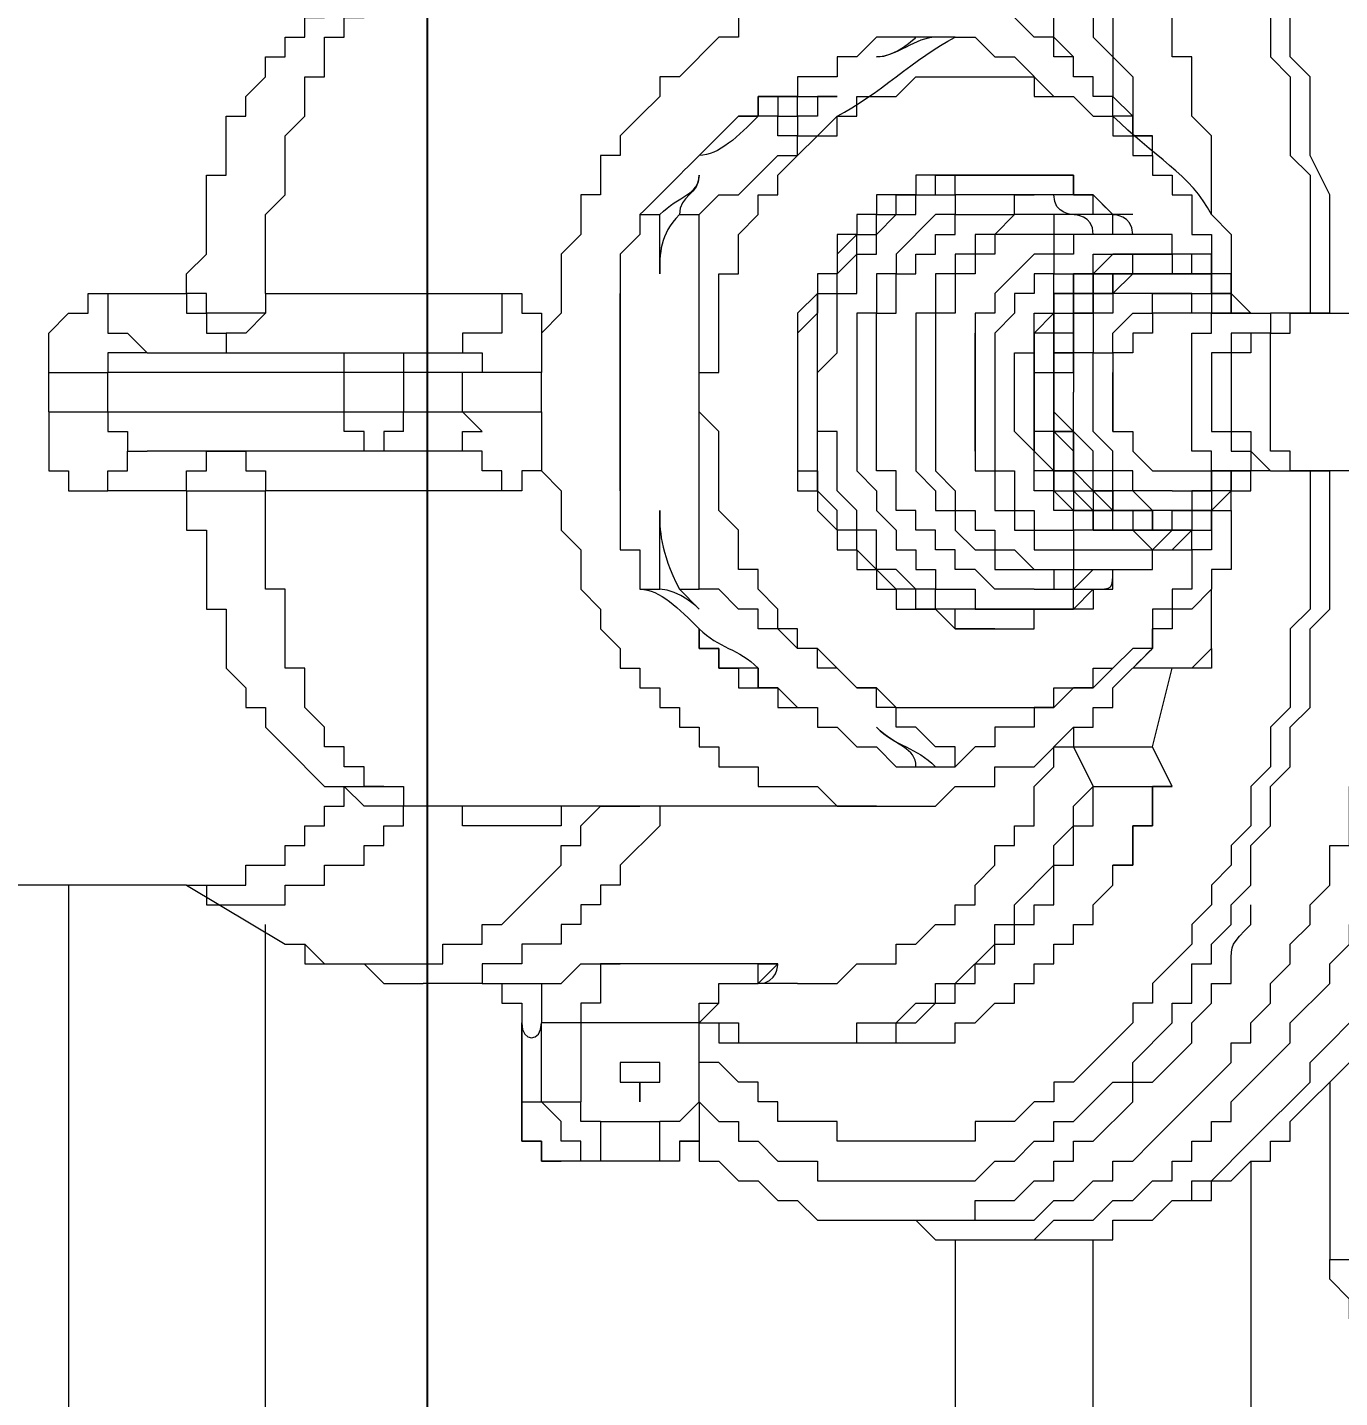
# Model space of a CAD drawing. Header units: millimetres. Extents: x 25083 to 52777, y 24772 to 45779.
# Drawn here: x 39151.09 to 39175.81, y 33440.02 to 33465.83 of the extents above; entities that cross this region are included whole.
import ezdxf

# ---------------------------------------------------------------- set-up
doc = ezdxf.new("R2010")
doc.units = ezdxf.units.MM
doc.layers.add('小车', color=7, linetype='Continuous')
doc.styles.get("Standard").update_dxf_attribs({"font": ''})
doc.styles.get('Standard').set_extended_font_data('SimSun')
doc.dimstyles.new('15', dxfattribs={"dimtxt": 15, "dimasz": 10, "dimexe": 2, "dimexo": 1, "dimgap": 1, "dimtad": 1, "dimdsep": 46, "dimtxsty": 'Standard', "dimcen": 2.5, "dimadec": 0, "dimazin": 0, "dimtfac": 1, "dimtmove": 2, "dimatfit": 3, "dimfxl": 1, "dimtolj": 1, "dimarcsym": 0})
doc.dimstyles.new('ISO-25', dxfattribs={"dimtxt": 2.5, "dimasz": 2.5, "dimexe": 1.25, "dimexo": 0.625, "dimtad": 1, "dimtxsty": 'Standard', "dimcen": 2.5, "dimadec": 0, "dimazin": 0, "dimtfac": 1, "dimtmove": 0, "dimatfit": 3, "dimfxl": 1, "dimarcsym": 0})

# ---------------------------------------------------------------- blocks, each defined once
blk = doc.blocks.new('*D925')
at = {"color": 0, "lineweight": -2}
for p, q in [((29677.862, 34881.662), (29677.862, 32448.293)), ((40733.017, 34757.645), (40733.017, 32448.293)), ((29680.362, 32449.543), (40730.517, 32449.543))]:
    blk.add_line(p, q, dxfattribs=at)
at = {"color": 0}
for points in [[(29680.362, 32449.96), (29680.362, 32449.127), (29677.862, 32449.543)], [(40730.517, 32449.127), (40730.517, 32449.96), (40733.017, 32449.543)]]:
    blk.add_solid(points, dxfattribs=at)
at = {"layer": 'DEFPOINTS', "color": 0}
for p in [(29677.862, 34882.287), (40733.017, 34758.27), (40733.017, 32449.543)]:
    blk.add_point(p, dxfattribs=at)
at = {"color": 0, "insert": (35205.439, 32451.628), "char_height": 2.5, "attachment_point": 5}
blk.add_mtext('11055,15', dxfattribs=at)
blk = doc.blocks.new('zw$D2F4')
at = {"color": 7, "lineweight": 5}
for points in [[(270.349, 336.823), (270.349, 359.104)], [(279.262, 339.422), (278.148, 339.422), (278.148, 339.051), (277.777, 339.051), (277.777, 338.308)], [(279.262, 339.422), (279.262, 338.308)], [(280.005, 339.422), (280.005, 338.308)], [(280.005, 339.422), (280.747, 339.422), (281.119, 339.051), (281.119, 338.679), (281.49, 338.679), (281.49, 338.308)], [(270.349, 339.051), (259.58, 339.051)], [(277.777, 336.823), (277.777, 338.308)], [(277.777, 338.308), (278.148, 338.308), (278.148, 337.937), (278.519, 337.937), (278.519, 337.565)], [(279.262, 338.308), (278.891, 338.308), (278.891, 337.937), (278.519, 337.937), (278.519, 337.565)], [(279.262, 338.308), (279.262, 331.624)], [(280.005, 331.624), (280.005, 338.308)], [(280.376, 337.565), (280.376, 338.308), (280.005, 338.308)], [(281.49, 338.308), (280.747, 338.308), (280.747, 337.937), (280.376, 337.565)], [(281.49, 338.308), (281.49, 336.823)], [(278.519, 331.624), (278.519, 337.565)], [(280.376, 337.565), (280.376, 331.624)], [(270.349, 336.823), (269.235, 334.966)], [(270.349, 336.823), (270.349, 336.451), (269.978, 336.451), (269.978, 334.966), (270.349, 334.966), (270.349, 334.223), (270.721, 334.223), (270.721, 333.48), (271.092, 333.48), (271.092, 333.109), (271.463, 333.109), (271.463, 332.738), (271.835, 332.738)], [(270.349, 336.823), (270.349, 335.709), (270.721, 335.709), (270.721, 334.966), (271.092, 334.966), (271.092, 334.594), (271.463, 334.594), (271.463, 334.223), (271.835, 334.223), (271.835, 333.852), (272.206, 333.852)], [(277.777, 336.823), (277.034, 336.823), (277.034, 336.451), (275.548, 336.451), (275.548, 336.08), (274.434, 336.08), (274.063, 335.709), (273.692, 335.709), (273.692, 335.337), (273.32, 335.337), (272.949, 334.966), (272.206, 334.223), (272.206, 333.852)], [(277.777, 336.823), (278.148, 336.823), (278.148, 336.451), (278.519, 336.451), (278.519, 336.08)], [(277.777, 336.823), (277.777, 335.337)], [(281.49, 336.823), (281.119, 336.823), (281.119, 336.451), (280.747, 336.451), (280.747, 336.08), (280.376, 336.08)], [(281.49, 335.337), (281.119, 335.337), (281.119, 336.451), (281.49, 336.451), (281.49, 336.823)], [(281.49, 336.823), (281.861, 336.823), (282.233, 336.451), (283.718, 336.451), (283.718, 336.08), (284.832, 336.08), (284.832, 335.709), (285.204, 335.709), (285.575, 335.337), (285.946, 335.337), (285.946, 334.966), (286.318, 334.966), (286.318, 334.594), (286.689, 334.594), (286.689, 334.223), (287.061, 334.223)], [(278.519, 336.08), (278.519, 335.709), (278.148, 335.709), (278.148, 335.337), (277.777, 335.337)], [(281.49, 335.337), (281.119, 335.337), (280.747, 335.709), (280.747, 336.08), (280.376, 336.08)], [(259.58, 335.337), (269.607, 335.337)], [(272.206, 333.109), (272.206, 333.48), (272.578, 333.48), (272.578, 333.852), (272.949, 333.852), (272.949, 334.223), (273.32, 334.223), (273.692, 334.594), (274.434, 334.594), (274.434, 334.966), (274.806, 334.966), (275.92, 334.966), (275.92, 335.337), (277.777, 335.337)], [(277.777, 330.881), (277.777, 335.337)], [(281.49, 335.337), (281.49, 330.881)], [(281.49, 335.337), (282.976, 335.337), (283.347, 334.966), (284.461, 334.966), (284.832, 334.594), (285.575, 334.594), (285.575, 334.223), (285.946, 334.223), (286.318, 334.223), (286.318, 333.852), (286.689, 333.852), (286.689, 333.48)], [(269.235, 334.966), (269.235, 334.594), (268.864, 334.594), (268.864, 333.48), (268.493, 333.109), (268.493, 332.366)], [(269.235, 334.594), (268.864, 334.223), (268.864, 331.995), (269.235, 331.995), (269.235, 331.624), (269.235, 331.252), (269.607, 331.252), (269.607, 330.881), (270.721, 329.767), (271.092, 329.767), (271.092, 329.395), (271.463, 329.395), (271.835, 329.024)], [(272.206, 333.852), (271.835, 333.48)], [(272.206, 333.852), (272.206, 333.109)], [(278.519, 333.109), (278.519, 333.48), (278.891, 333.48), (278.891, 333.852), (279.262, 333.852)], [(279.262, 333.852), (280.005, 333.852)], [(280.005, 333.852), (280.376, 333.852), (280.376, 333.109)], [(271.835, 332.738), (271.835, 333.48)], [(272.206, 333.109), (272.206, 332.738), (271.835, 332.738)], [(278.891, 332.738), (278.891, 333.109), (278.519, 333.109)], [(280.376, 333.109), (280.376, 332.738), (280.005, 332.738)], [(271.835, 329.024), (271.835, 329.767), (271.463, 329.767), (271.463, 331.624), (271.835, 331.624), (271.835, 332.738)], [(271.835, 330.881), (271.835, 332.738)], [(280.005, 332.738), (279.262, 332.738)], [(268.493, 331.252), (268.493, 332.366)], [(271.835, 327.91), (271.463, 327.91), (270.721, 328.653), (270.349, 328.653), (270.349, 329.024), (269.978, 329.024), (269.978, 329.395), (269.607, 329.395), (269.607, 329.767), (269.235, 329.767), (269.235, 330.51), (268.864, 330.51), (268.864, 331.252), (268.493, 331.252), (268.493, 332.366)], [(277.777, 330.881), (278.148, 330.881), (278.148, 331.252), (278.519, 331.252), (278.519, 331.624)], [(278.519, 331.624), (278.891, 331.624), (278.891, 331.252), (279.262, 331.624)], [(279.262, 331.624), (279.262, 330.138)], [(280.005, 330.138), (280.005, 331.624)], [(280.376, 331.624), (280.376, 331.252), (280.005, 331.252), (280.005, 331.624)], [(281.49, 330.881), (280.747, 330.881), (280.747, 331.624), (280.376, 331.624)], [(268.493, 331.252), (268.493, 330.881), (268.121, 330.881), (268.121, 330.51), (267.75, 330.51)], [(268.493, 331.252), (268.493, 330.881), (268.121, 330.881), (268.121, 330.51), (267.75, 330.51)], [(268.493, 330.881), (268.493, 330.138), (268.121, 330.138), (267.75, 330.138)], [(268.493, 330.881), (268.493, 329.767), (268.864, 329.395), (268.864, 328.653)], [(271.835, 323.825), (271.835, 330.881)], [(279.262, 330.138), (278.148, 330.138), (278.148, 330.51), (277.777, 330.51), (277.777, 330.881)], [(281.49, 330.881), (281.49, 330.51), (281.119, 330.51), (281.119, 330.138), (280.747, 330.138), (280.005, 330.138)], [(265.15, 329.767), (265.15, 330.138), (265.522, 330.138), (265.522, 330.51), (265.893, 330.51), (266.264, 330.51)], [(266.264, 330.51), (265.522, 330.51), (265.522, 330.138), (265.15, 330.138), (265.15, 329.767)], [(267.75, 330.51), (266.264, 330.51)], [(266.264, 330.51), (267.75, 330.51)], [(266.264, 330.51), (266.264, 329.395)], [(265.15, 329.024), (265.15, 329.395), (265.522, 329.395), (265.522, 329.767), (265.893, 329.767), (266.264, 330.138)], [(266.264, 330.138), (267.75, 330.138)], [(267.75, 329.395), (267.75, 330.138)], [(279.262, 330.138), (278.148, 330.138), (277.777, 329.767), (277.034, 329.767), (276.662, 329.395), (275.92, 329.395), (275.548, 329.024), (275.177, 329.024), (274.806, 328.653), (274.434, 328.653), (274.434, 328.281), (274.063, 328.281), (274.063, 327.91), (273.692, 327.91), (273.692, 327.539), (273.32, 327.539), (273.32, 327.167), (272.949, 327.167), (272.949, 326.796), (272.578, 326.796), (272.578, 326.053), (272.206, 326.053), (272.206, 324.939), (271.835, 324.568), (271.835, 323.825)], [(287.061, 323.825), (287.061, 325.682), (286.689, 325.682), (286.689, 326.425), (286.318, 326.425), (286.318, 326.796), (285.575, 327.539), (285.575, 327.91), (285.204, 327.91), (284.832, 328.281), (284.461, 328.653), (284.09, 328.653), (284.09, 329.024), (283.347, 329.024), (283.347, 329.395), (282.604, 329.395), (282.233, 329.767), (281.119, 329.767), (280.747, 330.138), (280.005, 330.138)], [(265.15, 327.91), (265.15, 329.767)], [(265.893, 329.024), (265.893, 329.395), (266.264, 329.395)], [(267.75, 329.395), (266.264, 329.395)], [(267.75, 327.167), (267.75, 329.395)], [(268.864, 328.653), (268.864, 329.024), (268.121, 329.024), (268.121, 329.395), (267.75, 329.395)], [(265.893, 329.024), (265.15, 329.024)], [(265.893, 329.024), (265.893, 327.91)], [(271.835, 329.024), (271.835, 328.281)], [(266.636, 328.653), (266.636, 328.281), (266.264, 328.281)], [(267.007, 328.281), (267.007, 328.653), (266.636, 328.653)], [(268.864, 325.682), (268.864, 328.653)], [(277.777, 328.653), (276.662, 328.653), (276.662, 328.281), (275.92, 328.281)], [(282.976, 328.281), (282.604, 328.281), (282.233, 328.653), (281.49, 328.653)], [(266.264, 328.281), (266.636, 328.281), (266.636, 327.91)], [(266.636, 327.91), (267.007, 327.91), (267.007, 328.281)], [(275.92, 328.281), (275.92, 327.91)], [(282.976, 328.281), (282.976, 327.91)], [(266.264, 327.167), (265.522, 327.167), (265.522, 327.539), (265.15, 327.539), (265.15, 327.91)], [(265.15, 327.91), (265.893, 327.91)], [(266.264, 327.167), (265.893, 327.539), (265.893, 327.91)], [(265.522, 327.539), (265.522, 327.167), (265.15, 327.167), (265.15, 326.796), (264.779, 326.425), (264.779, 326.053), (264.408, 325.682), (264.408, 325.31), (264.036, 324.939), (264.036, 322.34), (264.036, 321.968), (264.408, 321.968), (264.408, 321.226), (264.779, 320.854), (264.779, 320.483), (265.15, 320.483), (265.15, 320.111), (265.522, 320.111), (265.522, 319.74), (266.264, 318.997), (266.636, 318.997), (266.636, 318.626), (267.378, 317.883), (267.75, 317.883), (268.121, 317.512), (268.493, 317.512), (268.493, 317.141), (268.864, 317.141)], [(275.92, 327.539), (275.92, 327.167)], [(282.976, 327.539), (282.976, 327.167)], [(266.264, 327.167), (265.893, 326.796), (265.893, 326.425), (265.522, 326.425), (265.522, 326.053), (265.15, 325.682), (265.15, 324.939), (264.779, 324.939), (264.779, 323.082), (264.779, 321.968), (265.15, 321.597), (265.15, 321.226), (265.522, 320.854), (265.522, 320.483), (265.893, 320.483), (265.893, 320.111)], [(266.264, 327.167), (267.75, 327.167)], [(266.264, 327.167), (267.75, 327.167)], [(266.264, 325.682), (266.264, 326.053), (266.636, 326.053), (266.636, 326.425), (267.007, 326.796), (267.007, 327.167), (267.378, 327.167)], [(267.75, 327.167), (267.75, 326.796), (267.378, 326.796), (267.378, 325.31)], [(267.75, 327.167), (267.75, 326.425), (267.378, 326.425), (267.378, 324.196), (267.75, 324.196), (267.75, 323.454), (268.121, 323.082), (268.121, 322.711), (268.493, 322.711), (268.493, 322.34), (269.235, 321.597), (269.607, 321.597), (269.607, 321.226), (269.978, 321.226), (270.721, 320.483), (271.092, 320.483), (271.463, 320.111), (271.835, 320.111), (272.206, 319.74)], [(267.75, 327.167), (268.121, 326.796), (268.493, 326.796), (268.493, 326.053)], [(267.75, 327.167), (268.121, 327.167), (268.121, 326.796), (268.493, 326.796), (268.493, 326.425), (268.493, 326.053), (268.864, 326.053), (268.864, 325.682)], [(275.177, 327.167), (274.806, 327.167), (274.806, 326.796), (274.434, 326.796), (274.434, 326.425), (274.063, 326.425), (274.063, 325.682), (273.692, 325.682), (273.692, 325.31), (273.692, 324.939)], [(273.692, 325.31), (274.063, 325.682), (274.063, 326.053), (274.434, 326.053), (274.434, 326.796), (274.806, 326.796), (274.806, 327.167), (275.177, 327.167)], [(274.434, 324.568), (274.434, 324.939), (274.806, 324.939), (274.806, 325.31), (275.177, 325.31), (275.177, 325.682), (275.548, 325.682), (275.92, 326.053), (276.291, 326.053), (276.291, 326.425), (277.034, 326.425), (277.405, 326.796), (277.777, 326.796), (278.891, 326.796), (279.262, 327.167), (279.633, 327.167)], [(274.434, 324.568), (274.806, 324.939), (274.806, 325.31), (275.177, 325.682), (275.177, 326.053), (275.548, 326.053), (275.548, 326.425), (275.92, 326.796), (275.92, 327.167)], [(275.92, 327.167), (279.633, 327.167)], [(279.633, 327.167), (280.005, 327.167), (280.005, 326.796), (281.861, 326.796), (281.861, 326.425), (282.604, 326.425), (282.976, 326.053), (283.347, 326.053), (283.347, 325.682), (283.718, 325.682), (284.832, 324.568)], [(279.633, 327.167), (282.976, 327.167)], [(282.976, 327.167), (283.347, 326.796), (283.347, 326.425), (284.09, 325.682), (284.09, 325.31), (284.461, 325.31), (284.461, 324.568), (284.832, 324.568)], [(285.575, 324.939), (285.575, 325.31), (285.204, 325.31), (285.204, 326.053), (284.832, 326.053), (284.832, 326.425), (284.09, 327.167)], [(284.09, 327.167), (284.832, 326.425), (284.832, 326.053), (285.204, 326.053), (285.204, 325.31)], [(268.493, 325.31), (268.493, 326.053)], [(268.493, 326.053), (268.864, 325.682)], [(274.434, 326.053), (274.063, 326.053), (274.063, 325.682), (273.692, 325.31), (273.692, 324.939)], [(285.575, 324.939), (285.575, 325.31), (285.204, 325.31), (285.204, 325.682), (284.832, 325.682), (284.832, 326.053)], [(272.949, 316.398), (272.578, 316.398), (272.206, 316.769), (271.463, 316.769), (271.092, 317.141), (270.721, 317.141), (270.349, 317.512), (269.978, 317.512), (269.607, 317.883), (269.235, 317.883), (268.493, 318.626), (268.121, 318.626), (268.121, 318.997), (267.75, 318.997), (266.636, 320.111), (266.636, 320.483), (266.264, 320.483), (266.264, 320.854), (265.893, 321.226), (265.893, 321.968), (265.522, 321.968), (265.522, 324.568), (265.893, 324.568), (265.893, 325.682), (266.264, 325.682)], [(286.689, 316.398), (285.946, 316.398), (285.575, 316.027), (284.09, 316.027), (283.718, 315.655), (281.119, 315.655)], [(284.832, 324.939), (284.832, 325.31), (284.461, 325.31), (284.461, 325.682)], [(284.461, 325.682), (284.832, 325.682), (284.832, 325.31)], [(267.378, 325.31), (267.378, 324.196)], [(267.378, 325.31), (267.378, 323.454), (267.75, 323.454), (267.75, 323.082), (268.121, 322.711), (268.121, 322.34), (268.493, 322.34), (268.493, 321.968), (268.864, 321.968), (268.864, 321.597), (269.235, 321.597), (269.235, 321.226), (269.607, 321.226), (269.607, 320.854), (269.978, 320.854), (269.978, 320.483), (270.721, 320.483), (270.721, 320.111), (271.463, 320.111), (271.463, 319.74), (272.206, 319.74)], [(268.493, 325.31), (268.493, 324.568), (268.864, 324.196), (268.864, 323.454), (269.235, 323.454), (269.235, 323.082), (269.607, 322.711), (269.607, 322.34), (269.978, 322.34), (269.978, 321.968), (270.349, 321.968), (270.721, 321.597), (271.092, 321.597), (271.092, 321.226), (271.463, 321.226), (271.463, 320.854), (272.206, 320.854), (272.578, 320.483), (272.949, 320.483), (272.949, 320.111)], [(283.718, 321.968), (283.718, 323.082), (283.347, 323.082), (283.347, 323.825), (282.976, 323.825), (282.976, 324.196), (282.604, 324.196), (282.604, 324.568), (281.861, 324.568), (281.861, 324.939), (281.49, 324.939), (281.119, 325.31), (277.777, 325.31), (277.777, 324.939), (277.405, 324.939), (277.034, 324.568), (276.662, 324.568), (276.662, 324.196), (276.291, 324.196), (276.291, 323.825), (275.92, 323.825), (275.92, 323.454), (275.548, 323.454), (275.548, 322.711), (275.177, 322.34), (275.177, 321.968)], [(279.633, 325.31), (278.148, 325.31), (278.148, 324.939), (277.405, 324.939), (277.034, 324.568), (276.662, 324.568), (276.662, 324.196), (276.291, 324.196), (276.291, 323.825), (275.92, 323.825), (275.92, 323.454), (275.548, 323.454), (275.548, 322.711), (275.177, 322.34)], [(283.718, 321.968), (283.718, 323.082), (283.347, 323.082), (283.347, 323.825), (282.976, 323.825), (282.976, 324.196), (282.604, 324.196), (282.233, 324.568), (281.861, 324.568), (281.861, 324.939), (281.119, 324.939), (280.747, 325.31), (279.633, 325.31)], [(284.832, 325.31), (285.204, 325.31), (285.204, 324.568)], [(285.946, 320.111), (286.318, 320.483), (286.689, 320.483), (287.061, 320.854), (287.432, 320.854), (287.803, 321.226), (288.175, 321.226), (288.175, 321.597), (288.546, 321.597), (288.546, 321.968), (288.917, 321.968), (289.66, 322.711), (289.66, 323.082), (290.031, 323.082), (290.031, 323.454), (290.031, 323.825), (290.403, 323.825), (290.403, 325.31)], [(273.692, 324.939), (273.32, 324.939), (273.32, 324.568), (272.949, 324.196), (272.949, 323.825), (272.578, 323.454)], [(275.177, 321.968), (275.177, 322.34), (275.548, 322.34), (275.548, 323.082), (275.92, 323.082), (275.92, 323.454), (276.662, 324.196), (277.034, 324.196), (277.034, 324.568), (277.405, 324.568), (277.777, 324.939), (279.633, 324.939)], [(275.548, 321.226), (275.548, 322.711), (275.92, 322.711), (275.92, 323.082), (276.291, 323.454), (276.291, 323.825), (277.034, 323.825), (277.034, 324.196), (277.405, 324.196), (277.777, 324.568), (278.891, 324.568), (278.891, 324.939), (280.005, 324.939), (280.376, 324.568), (281.49, 324.568), (281.49, 324.196), (282.233, 324.196), (282.233, 323.825), (282.604, 323.825), (282.976, 323.454), (282.976, 323.082), (283.347, 323.082), (283.347, 322.34), (283.718, 322.34), (283.718, 321.226)], [(279.633, 324.939), (281.49, 324.939), (281.49, 324.568), (281.861, 324.568), (282.233, 324.196), (282.604, 324.196), (282.604, 323.825), (282.976, 323.825), (282.976, 323.454), (283.347, 323.454), (283.347, 322.711), (283.718, 322.711), (283.718, 321.968)], [(285.204, 324.568), (285.204, 324.939), (284.832, 324.939)], [(286.318, 323.454), (286.318, 323.825), (285.946, 324.196), (285.946, 324.568), (285.575, 324.568), (285.575, 324.939)], [(272.578, 322.34), (272.949, 322.34), (272.949, 322.711), (273.32, 323.082), (273.32, 323.454), (273.692, 323.454), (273.692, 323.825), (274.063, 323.825), (274.063, 324.196), (274.434, 324.568)], [(274.434, 324.568), (274.063, 324.196), (274.063, 323.825), (273.692, 323.454), (273.692, 321.597), (273.692, 321.226), (273.692, 320.483), (274.063, 320.483), (274.063, 319.74), (274.434, 319.74), (274.434, 319.369)], [(291.517, 324.568), (291.517, 323.454), (291.145, 323.454), (291.145, 323.082), (290.403, 322.34), (290.403, 321.968), (290.031, 321.968), (290.031, 321.597), (289.66, 321.597), (289.66, 321.226), (289.289, 321.226), (288.917, 320.854), (288.546, 320.854), (288.546, 320.483), (287.803, 320.483), (287.803, 320.111), (287.061, 320.111), (287.061, 319.74), (286.318, 319.74), (285.946, 319.369), (285.204, 319.369), (284.832, 318.997)], [(284.832, 324.568), (284.832, 324.196), (285.204, 324.196), (285.204, 323.454), (285.575, 323.082), (285.575, 321.597), (285.575, 321.226), (285.575, 320.854), (285.204, 320.854), (285.204, 320.111), (284.832, 319.74), (284.832, 319.369)], [(267.378, 324.196), (267.378, 322.34), (267.75, 322.34), (267.75, 321.968), (268.121, 321.597), (268.121, 321.226), (268.493, 321.226), (268.493, 320.854), (268.864, 320.854), (268.864, 320.483), (269.235, 320.483), (269.235, 320.111)], [(282.976, 322.711), (282.233, 323.454), (281.861, 323.454), (281.861, 323.825), (281.119, 323.825), (281.119, 324.196), (279.633, 324.196), (279.262, 324.196), (278.148, 324.196), (277.777, 323.825), (277.405, 323.825), (277.034, 323.454), (276.662, 323.454), (276.662, 323.082), (276.291, 323.082), (276.291, 322.711)], [(291.888, 324.196), (291.517, 323.825), (291.517, 323.082), (291.145, 323.082), (291.145, 322.711), (290.774, 322.34), (290.774, 321.968), (290.403, 321.968), (290.031, 321.597), (290.031, 321.226), (289.66, 321.226), (289.289, 320.854), (288.917, 320.854), (288.917, 320.483), (288.546, 320.483), (288.175, 320.111), (287.803, 320.111), (287.432, 319.74), (287.061, 319.74), (286.689, 319.369), (285.946, 319.369), (285.575, 318.997), (284.461, 318.997), (284.461, 318.626)], [(271.835, 323.825), (271.835, 322.711), (272.206, 322.34), (272.206, 321.597), (272.578, 321.597), (272.578, 320.854), (273.32, 320.111), (273.32, 319.74), (273.692, 319.74), (273.692, 319.369), (274.063, 319.369), (274.806, 318.626), (275.177, 318.626)], [(275.92, 320.854), (275.92, 321.597), (276.291, 321.968), (276.291, 322.34), (276.662, 322.34), (276.662, 322.711), (277.034, 322.711), (277.034, 323.082), (277.405, 323.082), (277.405, 323.454), (277.777, 323.454), (278.148, 323.454), (278.148, 323.825), (281.119, 323.825), (281.119, 323.454), (281.861, 323.454), (281.861, 323.082), (282.233, 323.082), (282.233, 322.711), (282.604, 322.711), (282.604, 322.34), (282.976, 322.34), (282.976, 321.226), (283.347, 321.226), (283.347, 320.854)], [(284.09, 318.626), (284.461, 318.626), (284.461, 318.997), (284.832, 318.997), (284.832, 319.369), (285.204, 319.369), (285.204, 319.74), (285.575, 319.74), (285.575, 320.111), (285.946, 320.111), (285.946, 320.483), (286.318, 320.483), (286.318, 320.854), (286.689, 321.226), (286.689, 321.597), (287.061, 321.968), (287.061, 323.825)], [(264.036, 323.454), (264.036, 323.082), (263.665, 322.711), (263.665, 320.854), (264.036, 320.483), (264.036, 319.74), (264.408, 319.369), (264.408, 318.997), (264.779, 318.626), (264.779, 318.255), (265.15, 318.255), (265.15, 317.883), (265.522, 317.883), (265.522, 317.512), (265.893, 317.512), (265.893, 317.141), (266.264, 317.141), (267.378, 316.027), (267.75, 316.027), (268.493, 315.284), (268.864, 315.284), (269.235, 314.912), (269.607, 314.912)], [(264.036, 323.454), (264.036, 320.854), (264.408, 320.483), (264.408, 320.111), (264.779, 319.74), (264.779, 319.369), (265.15, 319.369), (265.15, 318.997), (265.522, 318.626), (267.007, 317.141), (267.378, 317.141), (267.378, 316.769), (267.75, 316.769), (268.121, 316.398), (268.493, 316.398), (268.864, 316.027), (269.235, 316.027), (269.607, 315.655)], [(272.578, 323.454), (272.578, 323.082)], [(286.318, 323.082), (286.318, 323.454)], [(282.976, 320.483), (282.976, 321.226), (282.604, 321.597), (282.604, 321.968), (282.233, 321.968), (282.233, 322.34), (281.861, 322.34), (281.861, 322.711), (281.49, 322.711), (281.119, 322.711), (281.119, 323.082), (278.148, 323.082), (277.777, 322.711), (277.405, 322.711), (277.405, 322.34), (277.034, 322.34), (276.662, 321.968), (276.662, 321.597), (276.291, 321.597), (276.291, 320.483), (275.92, 320.483)], [(272.578, 322.711), (272.578, 322.34)], [(276.291, 322.711), (275.92, 322.711), (275.92, 321.968), (275.548, 321.968), (275.548, 321.226), (275.548, 320.854)], [(279.633, 322.711), (278.148, 322.711), (277.777, 322.34), (277.405, 322.34), (277.405, 321.968), (277.034, 321.968), (277.034, 321.597), (276.662, 321.597), (276.662, 321.226), (276.291, 320.854), (276.291, 320.111)], [(282.976, 320.111), (282.976, 320.483), (282.604, 320.483), (282.604, 321.597), (282.233, 321.597), (282.233, 321.968), (281.861, 321.968), (281.861, 322.34), (281.119, 322.34), (281.119, 322.711), (279.633, 322.711)], [(283.347, 320.854), (283.347, 322.34), (282.976, 322.34), (282.976, 322.711)], [(286.318, 322.34), (286.318, 322.711)], [(263.665, 322.34), (259.58, 322.34)], [(274.434, 319.369), (274.063, 319.74), (274.063, 320.111), (273.692, 320.483), (273.692, 320.854), (273.32, 320.854), (273.32, 321.597), (272.949, 321.597), (272.949, 321.968), (272.578, 322.34)], [(286.318, 322.34), (286.318, 321.968), (285.946, 321.597), (285.946, 321.226), (285.204, 320.483), (285.204, 320.111), (284.832, 319.74), (284.832, 319.369)], [(263.665, 321.968), (263.665, 319.369), (264.036, 319.369), (264.036, 318.626), (264.408, 318.255), (264.408, 317.883), (264.779, 317.883), (264.779, 317.512), (265.522, 316.769), (266.636, 315.655), (267.007, 315.655), (268.121, 314.541), (268.864, 314.541), (269.235, 314.17), (269.607, 314.17), (269.978, 313.798), (270.349, 313.798), (270.721, 313.427)], [(275.177, 321.597), (275.177, 321.968)], [(282.604, 320.483), (282.233, 320.483), (282.233, 320.854), (281.49, 321.597), (281.119, 321.597), (281.119, 321.968), (280.005, 321.968), (278.148, 321.968), (278.148, 321.597), (277.405, 321.597), (277.405, 321.226), (277.034, 321.226), (277.034, 320.854), (276.662, 320.854), (276.662, 320.483)], [(278.519, 321.968), (279.633, 321.968)], [(279.633, 321.968), (280.747, 321.968)], [(283.718, 321.597), (283.718, 321.968)], [(275.177, 321.597), (275.177, 320.854), (275.548, 320.854), (275.548, 320.111), (275.92, 319.74), (275.92, 319.369), (276.291, 319.369)], [(279.633, 321.597), (278.148, 321.597), (278.148, 321.226), (277.405, 321.226), (277.405, 320.854), (277.034, 320.854), (277.034, 320.111), (276.662, 320.111), (276.662, 318.997)], [(282.604, 318.997), (282.604, 320.111), (282.233, 320.111), (282.233, 320.483), (281.861, 320.483), (281.861, 320.854), (281.49, 320.854), (281.49, 321.226), (281.119, 321.226), (280.747, 321.597), (279.633, 321.597)], [(282.976, 319.369), (283.347, 319.74), (283.347, 320.111), (283.718, 320.111), (283.718, 321.226), (283.718, 321.597)], [(275.92, 319.74), (275.548, 319.74), (275.548, 321.226)], [(278.148, 320.854), (278.519, 320.854), (278.891, 321.226), (279.633, 321.226)], [(279.633, 321.226), (280.376, 321.226), (280.376, 320.854), (281.119, 320.854)], [(283.718, 321.226), (283.718, 320.111), (283.347, 320.111), (283.347, 319.74)], [(275.548, 320.854), (275.548, 320.111), (275.92, 320.111), (275.92, 319.369), (276.291, 319.369)], [(277.034, 319.369), (277.034, 320.111), (277.405, 320.111), (277.405, 320.483), (277.777, 320.483), (277.777, 320.854), (278.148, 320.854)], [(277.034, 319.369), (277.034, 319.74), (277.405, 319.74), (277.405, 320.111), (277.777, 320.483), (278.148, 320.483), (278.148, 320.854), (279.633, 320.854)], [(277.034, 318.626), (277.034, 319.369), (277.405, 319.369), (277.405, 319.74), (277.777, 320.111), (278.148, 320.111), (278.148, 320.483), (278.891, 320.483), (278.891, 320.854), (279.633, 320.854)], [(279.633, 320.854), (278.519, 320.854), (278.148, 320.483), (277.777, 320.483), (277.777, 320.111), (277.405, 320.111), (277.405, 319.74), (277.034, 319.74), (277.034, 319.369)], [(279.633, 320.854), (280.005, 320.854), (280.005, 320.483), (281.119, 320.483), (281.119, 320.111), (281.49, 320.111), (281.49, 319.74), (281.861, 319.74), (281.861, 318.997), (282.233, 318.997), (282.233, 318.626)], [(279.633, 320.854), (280.747, 320.854), (281.119, 320.483), (281.49, 320.483), (281.49, 320.111), (281.861, 320.111), (281.861, 319.74), (282.233, 319.74), (282.233, 319.369)], [(282.233, 319.369), (281.861, 319.74), (281.861, 320.111), (281.49, 320.111), (281.49, 320.483), (281.119, 320.483), (280.747, 320.483), (280.747, 320.854), (279.633, 320.854)], [(281.119, 320.854), (281.119, 320.483), (281.861, 320.483), (281.861, 319.74), (282.233, 319.74), (282.233, 319.369)], [(282.976, 319.369), (282.976, 319.74), (283.347, 319.74), (283.347, 320.854)], [(275.92, 320.483), (275.92, 320.111), (276.291, 320.111), (276.291, 319.369)], [(276.662, 320.483), (276.662, 320.111), (276.291, 320.111), (276.291, 319.369)], [(279.633, 320.483), (278.891, 320.483), (278.519, 320.111), (278.148, 320.111), (277.777, 319.74), (277.405, 319.369), (277.405, 318.626), (277.034, 318.626)], [(277.034, 318.626), (277.405, 318.626), (277.405, 319.369), (277.777, 319.369), (277.777, 319.74), (278.148, 319.74), (278.148, 320.111), (278.891, 320.111), (278.891, 320.483), (279.633, 320.483)], [(279.633, 320.483), (278.891, 320.483), (278.891, 320.111), (278.148, 320.111), (277.777, 319.74), (277.777, 319.369), (277.405, 319.369), (277.405, 318.626), (277.034, 318.626)], [(279.633, 320.483), (278.148, 320.483), (278.148, 320.111), (277.777, 320.111), (277.777, 319.74), (277.405, 319.74), (277.405, 318.997), (277.034, 318.997), (277.034, 318.626)], [(277.405, 318.255), (277.405, 319.369), (277.777, 319.369), (277.777, 319.74), (278.148, 319.74), (278.148, 320.111), (278.519, 320.111), (278.891, 320.111), (279.262, 320.483), (280.005, 320.483), (280.005, 320.111), (281.119, 320.111), (281.119, 319.74), (281.49, 319.74), (281.49, 319.369), (281.861, 318.997), (281.861, 318.255)], [(281.861, 318.626), (281.861, 319.369), (281.49, 319.369), (281.49, 319.74), (281.119, 319.74), (281.119, 320.111), (280.376, 320.111), (280.376, 320.483), (279.633, 320.483)], [(281.861, 318.626), (281.861, 319.369), (281.49, 319.369), (281.49, 319.74), (281.119, 319.74), (281.119, 320.111), (280.376, 320.111), (280.376, 320.483), (279.633, 320.483)], [(279.633, 320.483), (280.376, 320.483), (280.376, 320.111), (281.119, 320.111), (281.119, 319.74), (281.49, 319.74), (281.49, 319.369), (281.861, 319.369), (281.861, 318.626)], [(281.861, 318.626), (281.861, 319.74), (281.49, 319.74), (281.49, 320.111), (281.119, 320.111), (280.747, 320.111), (280.747, 320.483), (279.633, 320.483)], [(282.604, 319.369), (282.604, 320.483)], [(282.976, 319.369), (282.976, 320.483)], [(265.893, 320.111), (266.636, 319.369), (266.636, 318.997), (267.007, 318.997), (267.75, 318.255), (268.121, 318.255), (268.121, 317.883), (268.864, 317.883), (268.864, 317.512), (269.235, 317.512), (269.607, 317.141)], [(269.235, 320.111), (269.607, 320.111), (269.607, 319.74), (269.978, 319.74), (270.349, 319.369)], [(272.949, 320.111), (272.206, 319.74)], [(273.32, 320.111), (272.949, 320.111)], [(272.949, 320.111), (272.949, 318.626)], [(277.405, 318.626), (277.777, 318.997), (277.777, 319.369), (278.148, 319.369), (278.148, 319.74), (278.519, 319.74), (278.891, 320.111), (279.633, 320.111)], [(281.49, 318.255), (281.49, 319.369), (281.119, 319.369), (281.119, 319.74), (280.747, 319.74), (280.376, 319.74), (280.376, 320.111), (279.633, 320.111)], [(281.119, 315.284), (283.347, 315.284), (284.09, 315.655), (285.575, 315.655), (285.946, 316.027), (286.689, 316.027), (287.061, 316.398), (287.803, 316.398), (288.175, 316.769), (288.546, 316.769), (288.917, 317.141), (289.289, 317.141), (289.66, 317.512), (290.031, 317.512), (290.403, 317.883), (290.774, 317.883), (291.145, 318.255), (291.517, 318.626), (291.888, 318.626), (292.631, 319.369), (292.631, 319.74), (293.002, 319.74), (293.002, 320.111), (293.374, 320.111)], [(258.466, 319.74), (263.665, 319.74)], [(272.206, 319.74), (272.206, 318.626)], [(277.777, 318.255), (277.777, 318.997), (278.148, 318.997), (278.148, 319.369), (278.519, 319.369), (278.891, 319.74), (279.633, 319.74)], [(279.633, 319.74), (280.376, 319.74), (280.376, 319.369), (280.747, 319.369), (281.119, 318.997), (281.119, 318.626), (281.49, 318.626), (281.49, 318.255)], [(272.206, 318.255), (272.206, 318.626), (271.463, 318.626), (271.463, 318.997), (270.721, 318.997), (270.721, 319.369)], [(270.721, 319.369), (270.721, 318.997), (271.463, 318.997), (271.463, 318.626), (272.206, 318.626)], [(275.92, 317.512), (275.548, 317.883), (275.548, 318.255), (275.177, 318.255), (275.177, 318.626), (274.806, 318.626), (274.806, 318.997), (274.434, 319.369)], [(277.405, 317.512), (276.662, 317.512), (276.662, 317.883), (275.92, 317.883), (275.92, 318.255), (275.548, 318.255), (275.548, 318.626), (274.806, 318.626), (274.806, 318.997), (274.434, 319.369)], [(276.291, 319.369), (276.291, 318.626), (276.662, 318.626), (276.662, 317.883), (277.034, 317.883), (277.034, 317.512), (277.405, 317.512)], [(277.034, 319.369), (277.034, 318.997)], [(281.119, 318.255), (281.119, 318.626), (280.747, 318.626), (280.747, 318.997), (280.376, 318.997), (280.376, 319.369), (280.005, 319.369), (278.891, 319.369), (278.891, 318.997), (278.519, 318.997), (278.148, 318.626), (278.148, 318.255)], [(278.891, 319.369), (280.005, 319.369)], [(281.861, 317.512), (282.233, 317.512), (282.233, 318.255), (282.604, 318.255), (282.604, 318.997), (282.604, 319.369)], [(284.832, 319.369), (284.461, 319.369), (284.461, 318.997), (284.09, 318.997), (284.09, 318.626), (283.718, 318.626), (283.718, 318.255), (283.347, 318.255), (283.347, 317.883), (282.604, 317.883), (282.604, 317.512), (282.233, 317.512), (281.861, 317.512)], [(282.233, 319.369), (282.233, 318.997)], [(282.976, 317.512), (284.461, 317.512), (284.832, 317.883), (285.946, 317.883), (285.946, 318.255), (286.689, 318.255), (287.061, 318.626), (287.432, 318.626), (287.803, 318.997), (288.175, 318.997), (288.546, 319.369)], [(282.976, 317.512), (284.461, 317.512), (284.832, 317.883), (285.946, 317.883), (285.946, 318.255), (286.689, 318.255), (286.689, 318.626), (287.432, 318.626), (287.803, 318.997), (288.175, 318.997), (288.546, 319.369)], [(264.036, 318.997), (264.036, 318.626), (264.408, 318.255), (264.408, 317.512), (264.779, 317.512), (264.779, 317.141), (265.15, 316.769), (265.15, 316.398), (265.522, 316.398), (265.522, 316.027), (265.893, 316.027), (267.007, 314.912), (267.378, 314.541), (267.75, 314.541), (267.75, 314.17), (268.493, 314.17), (269.235, 313.427), (269.978, 313.427)], [(274.434, 317.883), (274.434, 318.997)], [(277.034, 318.997), (276.662, 318.626)], [(276.662, 318.997), (276.662, 318.255), (277.034, 317.883)], [(282.233, 318.626), (282.233, 318.997)], [(282.233, 317.883), (282.233, 318.255), (282.604, 318.255), (282.604, 318.997)], [(272.206, 318.255), (272.949, 318.626)], [(272.206, 318.626), (272.206, 318.255)], [(272.949, 318.626), (274.434, 318.255)], [(276.662, 318.626), (277.034, 318.255), (277.034, 317.512), (277.405, 317.512)], [(277.034, 318.255), (277.034, 318.626)], [(277.405, 317.512), (277.405, 317.883), (277.034, 317.883), (277.034, 318.626)], [(277.034, 318.626), (277.034, 317.512), (277.405, 317.512), (277.405, 317.141)], [(278.148, 317.512), (277.777, 317.512), (277.777, 317.883), (277.405, 317.883), (277.405, 318.626)], [(282.233, 318.626), (282.233, 318.255), (281.861, 318.255), (281.861, 317.512), (281.49, 317.512)], [(281.861, 318.255), (281.861, 318.626)], [(281.861, 317.512), (281.861, 317.883), (282.233, 317.883), (282.233, 318.626)], [(281.861, 317.141), (281.861, 317.883), (282.233, 317.883), (282.233, 318.626)], [(277.034, 318.255), (277.405, 318.255), (277.405, 317.512), (277.777, 317.141), (278.148, 317.141)], [(278.148, 317.141), (277.777, 317.141), (277.777, 317.512), (277.405, 317.512), (277.405, 318.255)], [(277.777, 318.255), (277.777, 317.883)], [(281.119, 317.141), (281.49, 317.141), (281.49, 317.512), (281.861, 317.512), (281.861, 318.255)], [(281.49, 318.255), (281.49, 317.512), (281.119, 317.512)], [(281.861, 318.255), (281.861, 317.512), (281.49, 317.512), (281.49, 317.141), (281.119, 317.141)], [(281.49, 317.883), (281.49, 318.255)], [(274.806, 317.512), (274.434, 317.512), (274.434, 317.883)], [(277.777, 317.883), (277.777, 317.512), (278.148, 317.512)], [(278.148, 317.883), (278.148, 316.769)], [(278.148, 316.769), (278.148, 317.512), (278.519, 317.512), (278.519, 317.883), (279.633, 317.883)], [(279.633, 317.883), (280.747, 317.883), (280.747, 317.512), (281.119, 317.512), (281.119, 316.769)], [(281.119, 316.769), (281.119, 317.883)], [(281.119, 317.512), (281.119, 317.883), (281.49, 317.883)], [(277.405, 317.141), (276.291, 317.141), (276.291, 317.512), (275.92, 317.512)], [(277.405, 317.512), (277.405, 317.141), (277.777, 317.141), (277.777, 316.769), (278.148, 316.769)], [(279.633, 317.512), (278.891, 317.512), (278.891, 317.141), (278.519, 317.141), (278.519, 316.769), (278.148, 316.769)], [(280.747, 316.769), (280.747, 317.141), (280.376, 317.141), (280.376, 317.512), (280.005, 317.512), (279.633, 317.512)], [(281.119, 316.769), (281.49, 317.141), (281.861, 317.141), (281.861, 317.512)], [(282.976, 317.512), (282.604, 317.141), (281.49, 317.141)], [(269.607, 317.141), (269.978, 317.141), (270.349, 316.769), (271.092, 316.769), (271.463, 316.398), (272.206, 316.398), (272.578, 316.027), (273.32, 316.027), (273.692, 315.655), (275.177, 315.655), (275.548, 315.284), (278.148, 315.284)], [(277.405, 317.141), (277.777, 317.141), (277.777, 316.769), (278.148, 316.769)], [(279.633, 317.141), (278.891, 317.141), (278.891, 316.769), (278.519, 316.769), (278.148, 316.398), (278.148, 315.655)], [(281.119, 315.655), (281.119, 316.398), (280.747, 316.398), (280.747, 316.769), (280.376, 316.769), (280.376, 317.141), (279.633, 317.141)], [(281.119, 316.769), (281.119, 317.141), (281.861, 317.141)], [(265.15, 316.769), (256.238, 316.769)], [(265.15, 316.769), (256.238, 316.769)], [(278.148, 316.398), (278.148, 316.769)], [(281.119, 316.769), (281.119, 316.398)], [(278.148, 315.655), (275.548, 315.655), (275.177, 316.027), (273.692, 316.027), (273.32, 316.398), (272.949, 316.398)], [(278.148, 315.284), (278.148, 316.027), (278.519, 316.027), (278.519, 316.398), (278.891, 316.398), (280.747, 316.398), (280.747, 316.027), (281.119, 316.027), (281.119, 315.284)], [(269.607, 315.655), (269.978, 315.655), (270.349, 315.284), (271.092, 315.284), (271.092, 314.912), (272.206, 314.912), (272.206, 314.541), (272.949, 314.541)], [(278.148, 315.655), (278.148, 315.284)], [(281.119, 315.284), (281.119, 315.655)], [(261.437, 313.798), (261.437, 314.17), (261.808, 314.17), (261.808, 314.541), (262.179, 314.912), (262.551, 314.912), (262.922, 315.284), (263.294, 315.284)], [(266.636, 315.284), (263.294, 315.284)], [(263.294, 315.284), (263.294, 314.912)], [(281.119, 315.284), (281.119, 314.541), (280.747, 314.541), (280.747, 314.17), (280.376, 314.17), (280.005, 314.17), (280.005, 313.798), (279.262, 313.798), (278.891, 314.17), (278.519, 314.17), (278.519, 314.541), (278.148, 314.541), (278.148, 315.284)]]:
    blk.add_lwpolyline(points, dxfattribs=at)
for points in [[(279.262, 339.422), (279.633, 339.422), (279.633, 339.422), (280.005, 339.422)], [(279.262, 338.308), (279.633, 338.308), (279.633, 338.308), (280.005, 338.308)], [(270.349, 336.823), (270.349, 336.823), (270.349, 336.823), (270.349, 336.823)], [(269.235, 334.966), (269.235, 334.966), (269.235, 334.594), (269.235, 334.594)], [(278.891, 332.738), (279.262, 332.738), (279.262, 332.738), (279.262, 332.738)], [(279.262, 331.624), (279.633, 331.624), (279.633, 331.624), (280.005, 331.624)], [(268.493, 331.252), (268.493, 330.881), (268.493, 330.881), (268.493, 330.881)], [(268.493, 331.252), (268.493, 331.252), (268.493, 331.252), (268.493, 331.252)], [(267.75, 330.51), (267.378, 330.51), (267.378, 330.138), (267.75, 330.138)], [(279.262, 330.138), (279.633, 330.138), (279.633, 330.138), (280.005, 330.138)], [(280.005, 330.138), (280.005, 330.138), (280.005, 330.138), (280.005, 330.138)], [(279.262, 328.653), (278.891, 328.653), (278.148, 328.653), (277.777, 328.653)], [(277.777, 328.653), (278.519, 328.653), (278.891, 328.653), (279.633, 328.653)], [(279.633, 328.653), (279.262, 328.653), (279.262, 328.653), (279.262, 328.653)], [(280.005, 328.653), (280.005, 328.653), (279.633, 328.653), (279.633, 328.653)], [(279.633, 328.653), (280.005, 328.653), (280.747, 328.653), (281.49, 328.653)], [(281.49, 328.653), (280.747, 328.653), (280.376, 328.653), (280.005, 328.653)], [(275.92, 328.281), (275.92, 327.91), (275.548, 327.539), (275.177, 327.167)], [(284.09, 327.167), (283.718, 327.539), (283.347, 327.91), (282.976, 328.281)], [(275.548, 327.167), (275.548, 327.167), (275.92, 327.539), (275.92, 327.91)], [(277.405, 327.91), (277.034, 327.91), (276.662, 327.91), (275.92, 327.539)], [(275.92, 327.91), (276.662, 327.91), (277.034, 327.91), (277.405, 327.91)], [(282.976, 327.539), (282.604, 327.91), (282.233, 327.91), (281.861, 327.91)], [(281.861, 327.91), (282.233, 327.91), (282.604, 327.91), (282.976, 327.91)], [(282.976, 327.91), (283.347, 327.539), (283.347, 327.167), (283.718, 327.167)], [(275.92, 327.539), (275.92, 327.539), (275.548, 327.167), (275.548, 327.167)], [(283.718, 327.167), (283.347, 327.167), (283.347, 327.539), (282.976, 327.539)], [(267.75, 327.167), (267.75, 327.167), (267.75, 327.167), (267.75, 327.167)], [(267.75, 327.167), (267.75, 327.167), (267.75, 327.167), (267.75, 327.167)], [(267.75, 327.167), (267.75, 327.167), (267.75, 327.167), (267.75, 327.167)], [(275.177, 327.167), (274.806, 326.796), (274.806, 326.425), (274.434, 326.053)], [(284.832, 326.053), (284.461, 326.425), (284.09, 326.796), (284.09, 327.167)], [(268.493, 326.053), (268.493, 325.682), (268.864, 325.682), (268.864, 325.682)], [(268.493, 326.053), (268.493, 326.053), (268.493, 326.053), (268.493, 326.053)], [(284.832, 324.568), (285.204, 323.825), (285.946, 323.082), (286.318, 322.34)], [(264.036, 323.825), (264.036, 323.825), (264.036, 323.454), (264.036, 323.454)], [(264.036, 323.825), (264.036, 323.454), (264.036, 323.454), (264.036, 323.454)], [(273.32, 323.825), (272.949, 323.454), (272.949, 323.082), (272.578, 322.711)], [(272.578, 323.082), (272.949, 323.082), (272.949, 323.454), (273.32, 323.825)], [(286.318, 322.711), (286.318, 323.082), (285.946, 323.454), (285.946, 323.825)], [(285.946, 323.825), (285.946, 323.454), (286.318, 323.082), (286.318, 323.082)], [(272.578, 323.082), (272.578, 323.082), (272.578, 323.082), (272.578, 322.711)], [(286.318, 322.711), (286.318, 323.082), (286.318, 323.082), (286.318, 323.082)], [(272.578, 322.711), (272.578, 322.711), (272.578, 322.711), (272.578, 322.711)], [(286.318, 322.711), (286.318, 322.711), (286.318, 322.711), (286.318, 322.711)], [(275.177, 322.34), (275.177, 321.968), (275.177, 321.968), (275.177, 321.968)], [(275.177, 321.968), (275.177, 321.597), (275.177, 321.597), (275.177, 321.597)], [(283.718, 321.597), (283.718, 321.597), (283.718, 321.597), (283.718, 321.968)], [(275.92, 320.854), (275.92, 320.854), (275.92, 320.483), (275.92, 320.483)], [(275.92, 320.854), (275.92, 320.854), (275.92, 320.854), (275.92, 320.854)], [(283.347, 320.483), (283.347, 320.483), (283.347, 320.854), (283.347, 320.854)], [(283.347, 320.854), (283.347, 320.854), (283.347, 320.854), (283.347, 320.854)], [(275.92, 320.483), (275.92, 320.483), (275.92, 320.111), (275.92, 320.111)], [(275.92, 320.483), (275.92, 320.483), (275.92, 320.483), (275.92, 320.483)], [(276.662, 320.483), (276.662, 320.483), (276.662, 320.483), (276.662, 320.483)], [(282.604, 320.483), (282.604, 320.483), (282.604, 320.483), (282.604, 320.483)], [(282.976, 320.111), (282.976, 320.111), (282.976, 320.483), (283.347, 320.483)], [(283.347, 320.483), (283.347, 320.483), (283.347, 320.483), (283.347, 320.483)], [(275.92, 320.111), (275.92, 320.111), (276.291, 319.74), (276.291, 319.74)], [(276.291, 320.111), (276.291, 320.111), (276.291, 319.74), (276.291, 319.74)], [(282.604, 319.74), (282.976, 319.74), (282.976, 320.111), (282.976, 320.111)], [(282.976, 319.74), (282.976, 319.74), (282.976, 320.111), (282.976, 320.111)], [(275.92, 319.74), (275.92, 319.369), (275.92, 319.369), (276.291, 319.369)], [(275.92, 319.74), (275.92, 319.74), (275.92, 319.74), (275.92, 319.74)], [(282.976, 319.369), (282.976, 319.369), (282.976, 319.369), (283.347, 319.74)], [(283.347, 319.74), (283.347, 319.74), (283.347, 319.74), (283.347, 319.74)], [(270.349, 319.369), (270.349, 319.369), (270.349, 319.369), (270.721, 319.369)], [(270.721, 319.369), (270.721, 319.369), (270.721, 319.369), (270.721, 319.369)], [(276.291, 319.369), (276.291, 319.369), (276.291, 318.997), (276.291, 318.997)], [(276.291, 319.369), (276.291, 319.369), (276.291, 319.369), (276.291, 318.997)], [(276.291, 319.369), (276.291, 319.369), (276.291, 319.369), (276.291, 319.369)], [(276.291, 319.369), (276.291, 319.369), (276.291, 319.369), (276.291, 319.369)], [(276.291, 319.369), (276.291, 319.369), (276.291, 318.997), (276.291, 318.997)], [(276.291, 319.369), (276.291, 319.369), (276.291, 319.369), (276.291, 319.369)], [(277.034, 319.369), (277.034, 319.369), (277.034, 318.997), (277.034, 318.997)], [(277.034, 319.369), (277.034, 318.997), (277.034, 318.997), (277.034, 318.997)], [(278.891, 319.369), (278.891, 319.369), (278.891, 319.369), (278.891, 319.369)], [(280.005, 319.369), (280.005, 319.369), (280.005, 319.369), (280.005, 319.369)], [(282.233, 318.997), (282.233, 318.997), (282.233, 319.369), (282.233, 319.369)], [(282.233, 318.997), (282.233, 318.997), (282.233, 318.997), (282.233, 319.369)], [(282.604, 318.997), (282.976, 318.997), (282.976, 319.369), (282.976, 319.369)], [(282.604, 318.997), (282.976, 318.997), (282.976, 319.369), (282.976, 319.369)], [(282.604, 319.369), (282.604, 319.369), (282.976, 319.369), (282.976, 319.369)], [(282.976, 318.997), (282.976, 319.369), (282.976, 319.369), (282.976, 319.369)], [(282.976, 319.369), (282.976, 319.369), (282.976, 319.369), (282.976, 319.369)], [(282.976, 319.369), (282.976, 319.369), (282.976, 319.369), (282.976, 319.369)], [(282.976, 317.512), (283.718, 317.883), (284.09, 318.626), (284.832, 319.369)], [(274.434, 318.997), (274.806, 318.626), (274.806, 318.626), (274.806, 318.626)], [(276.291, 318.997), (276.291, 318.997), (276.291, 318.997), (276.291, 318.997)], [(276.291, 318.997), (276.291, 318.997), (276.291, 318.997), (276.291, 318.997)], [(277.034, 318.997), (277.034, 318.997), (277.034, 318.997), (277.034, 318.997)], [(277.034, 318.997), (277.034, 318.997), (277.034, 318.626), (277.034, 318.626)], [(282.233, 318.997), (282.233, 318.997), (282.233, 318.997), (282.233, 318.997)], [(282.233, 318.626), (282.233, 318.626), (282.233, 318.997), (282.233, 318.997)], [(282.604, 318.997), (282.604, 318.997), (282.604, 318.997), (282.604, 318.997)], [(282.976, 318.997), (282.976, 318.997), (282.976, 318.997), (282.976, 318.997)], [(276.662, 318.626), (276.662, 318.626), (276.662, 318.626), (276.662, 318.626)], [(277.034, 318.626), (277.034, 318.626), (277.034, 318.255), (277.034, 318.255)], [(277.034, 318.626), (277.034, 318.626), (277.034, 318.626), (277.034, 318.626)], [(277.034, 318.626), (277.034, 318.626), (277.034, 318.255), (277.034, 318.255)], [(281.861, 318.255), (281.861, 318.255), (281.861, 318.626), (281.861, 318.626)], [(281.861, 318.626), (281.861, 318.626), (281.861, 318.626), (281.861, 318.626)], [(281.861, 318.255), (281.861, 318.255), (281.861, 318.626), (281.861, 318.626)], [(282.233, 318.626), (282.233, 318.626), (282.233, 318.626), (282.233, 318.626)], [(272.206, 318.255), (272.206, 318.255), (272.206, 318.255), (272.206, 318.255)], [(277.034, 318.255), (277.034, 318.255), (277.034, 318.255), (277.034, 318.255)], [(277.034, 318.255), (277.034, 318.255), (277.034, 318.255), (277.034, 318.255)], [(278.148, 318.255), (278.148, 318.255), (278.148, 318.255), (278.148, 318.255)], [(278.148, 318.255), (278.148, 318.255), (278.148, 317.883), (278.148, 317.883)], [(281.119, 318.255), (281.119, 318.255), (281.119, 318.255), (281.119, 318.255)], [(281.119, 317.883), (281.119, 317.883), (281.119, 318.255), (281.119, 318.255)], [(281.861, 318.255), (281.861, 318.255), (281.861, 318.255), (281.861, 318.255)], [(281.861, 318.255), (281.861, 318.255), (281.861, 318.255), (281.861, 318.255)], [(274.434, 317.883), (274.434, 317.883), (274.806, 317.512), (274.806, 317.512)], [(274.806, 317.512), (275.177, 317.512), (275.548, 317.512), (275.92, 317.512)], [(274.806, 317.512), (275.177, 317.512), (275.548, 317.512), (275.92, 317.512)], [(268.864, 317.141), (269.235, 317.141), (269.235, 317.141), (269.607, 316.769)], [(269.607, 316.769), (269.607, 316.769), (269.978, 316.769), (269.978, 316.769)], [(269.607, 316.769), (269.607, 316.769), (269.607, 316.769), (269.607, 316.769)]]:
    blk.add_open_spline(points, degree=3, dxfattribs=at)
blk = doc.blocks.new('*D470')
at = {"layer": 'DEFPOINTS', "color": 0}
for p in [(36180.039, 116639.326), (36197.537, 116639.326), (36197.537, 116438.26)]:
    blk.add_point(p, dxfattribs=at)
at = {"layer": '小车', "color": 0, "linetype": 'Continuous', "lineweight": -2}
for p, q in [((36180.039, 116638.326), (36180.039, 116436.26)), ((36197.537, 116638.326), (36197.537, 116436.26)), ((36170.039, 116438.26), (36160.039, 116438.26)), ((36180.039, 116438.26), (36197.537, 116438.26)), ((36207.537, 116438.26), (36217.537, 116438.26))]:
    blk.add_line(p, q, dxfattribs=at)
at = {"layer": '小车', "color": 0}
for points in [[(36170.039, 116439.926), (36170.039, 116436.593), (36180.039, 116438.26)], [(36207.537, 116439.926), (36207.537, 116436.593), (36197.537, 116438.26)]]:
    blk.add_solid(points, dxfattribs=at)
at = {"layer": '小车', "color": 0, "insert": (36193.655, 116438.26), "char_height": 15, "attachment_point": 5}
blk.add_mtext('\\A1;17.5', dxfattribs=at)
blk = doc.blocks.new('A$C1A4175F5')
at = {"layer": '小车'}
dim = blk.add_linear_dim(base=(229.857, 249.006), p1=(212.358, 450.073), p2=(229.857, 450.073), dimstyle='15', override={"dimfxl": 0.18}, dxfattribs=at)
dim.commit()
dim.dimension.update_dxf_attribs({"geometry": '*D470', "text_midpoint": (225.974, 249.006), "dimtype": 128, "insert": (-35967.681, -116189.253)})
blk = doc.blocks.new('zw$50CE')
blk.add_blockref('zw$D2F4', (22.01, 103.569))
at = {"layer": '小车', "ltscale": 10, "xscale": -1, "rotation": 270}
blk.add_blockref('A$C1A4175F5', (47.032, 0), dxfattribs=at)

msp = doc.modelspace()

# ---------------------------------------------------------------- linework, layer by layer
for p, q in [((39158.63, 33290.649), (39158.63, 34123.983)), ((39158.63, 33298.504), (39158.63, 33742.462))]:
    msp.add_line(p, q)

# ---------------------------------------------------------------- block references
at = {"rotation": 90}
msp.add_blockref('zw$50CE', (39594.481, 33157.316), dxfattribs=at)

# ---------------------------------------------------------------- dimensions: what is measured, and where the dimension line sits
dim = msp.add_linear_dim(base=(40733.0166, 32449.5434), p1=(29677.8617, 34882.2868), p2=(40733.0166, 34758.2702), dimstyle='ISO-25')
dim.commit()
dim.dimension.update_dxf_attribs({"geometry": '*D925', "text_midpoint": (35205.4391, 32449.5434), "dimtype": 160})

doc.saveas('drawing.dxf')
